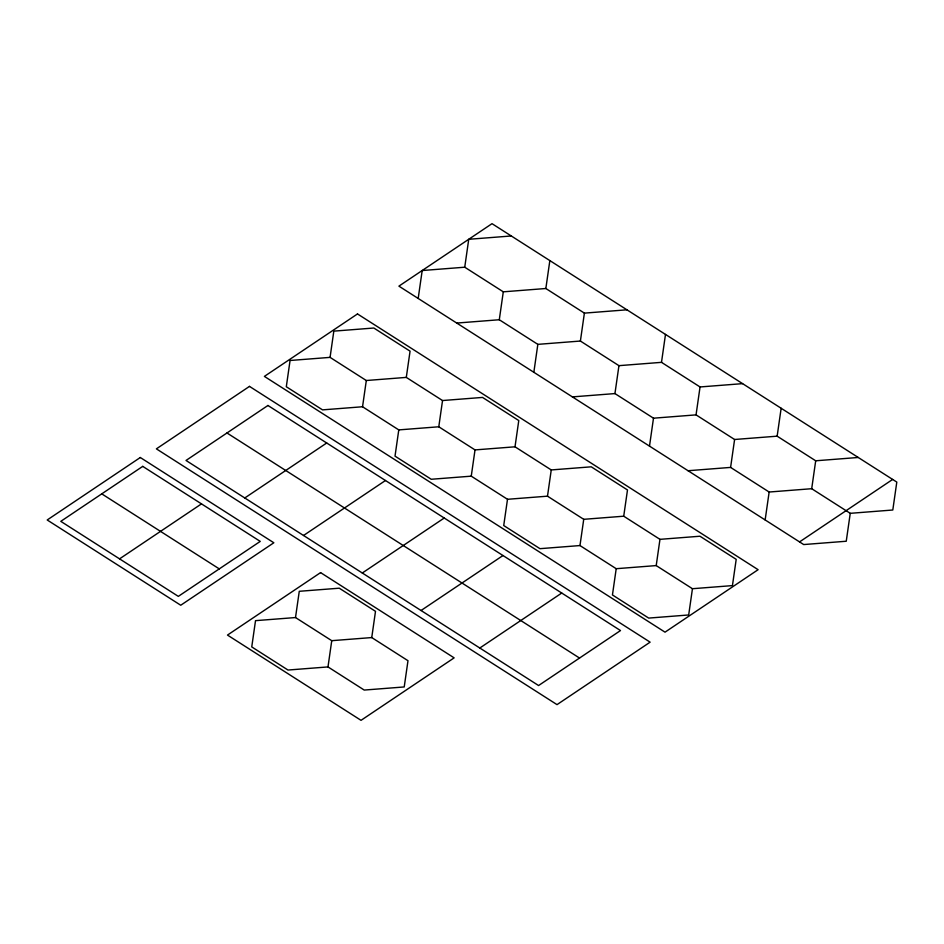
<?xml version="1.0" encoding="UTF-8"?>
<svg xmlns="http://www.w3.org/2000/svg" width="944" height="944" viewBox="0 0 944 944"><rect width="100%" height="100%" fill="white"/><g stroke="black" fill="none" stroke-linecap="round" stroke-linejoin="round"><path stroke-width="1.42" d="M330.07 357.375L333.822 331.132L373.824 328.016L410.062 351.156L406.298 377.399L442.535 400.539L482.537 397.424L518.775 420.552L515.011 446.807L551.249 469.935L591.251 466.82L627.489 489.96L623.724 516.203L659.962 539.343L699.964 536.227L736.202 559.355L732.438 585.61L692.448 588.714L656.21 565.586L616.208 568.701L579.97 545.561L539.968 548.676L503.73 525.537L507.494 499.293L471.257 476.165L431.255 479.269L395.017 456.141L398.781 429.898L362.543 406.758L322.541 409.873L286.303 386.733L290.068 360.49L330.07 357.375L366.307 380.515L406.298 377.399M295.507 617.553L299.272 591.298L339.262 588.195L375.5 611.323L371.747 637.566L407.985 660.706L404.221 686.949L364.231 690.064L327.993 666.924L287.991 670.039L251.753 646.911L255.517 620.656L295.507 617.553L331.745 640.681L371.747 637.566M362.543 406.758L366.307 380.515M327.993 666.924L331.745 640.681M418.192 298.446L422.192 270.527L464.743 267.211L503.294 291.826L545.844 288.51L584.395 313.125L626.946 309.809M515.011 446.807L475.021 449.91L438.783 426.782L442.535 400.539M464.743 267.211L468.743 239.292L511.294 235.976M471.257 476.165L475.021 449.91M742.598 383.642L700.047 386.957L661.496 362.343L618.945 365.658L580.395 341.044L537.844 344.359L499.293 319.745L503.294 291.826M533.844 372.278L537.844 344.359M545.844 288.51L549.845 260.591M623.724 516.203L583.734 519.318L547.496 496.178L551.249 469.935M580.395 341.044L584.395 313.125M579.97 545.561L583.734 519.318M858.249 457.474L815.699 460.79L777.148 436.175L734.597 439.491L696.047 414.876L653.496 418.192L614.945 393.577L618.945 365.658M616.208 568.701L612.444 594.944L648.681 618.084L688.683 614.969L692.448 588.714M649.496 446.111L653.496 418.192M661.496 362.343L665.496 334.424M656.21 565.586L659.962 539.343M696.047 414.876L700.047 386.957M850.249 513.324L846.249 541.242L803.698 544.558L398.911 286.138L492.013 223.669L896.8 482.089L892.8 510.008L850.249 513.324L811.698 488.709L769.148 492.025L730.597 467.41L734.597 439.491M765.147 519.943L769.148 492.025M777.148 436.175L781.148 408.256M811.698 488.709L815.699 460.79M119.558 558.86L201.485 503.884M244.779 497.972L326.707 442.996M303.531 535.484L385.459 480.508M362.295 572.996L444.223 518.02M421.048 610.508L502.975 555.532M479.812 648.021L561.739 593.044M799.544 541.903L892.646 479.434M456.743 323.06L499.293 319.745M572.394 396.893L614.945 393.577M398.781 429.898L438.783 426.782M688.046 470.726L730.597 467.41M507.494 499.293L547.496 496.178M226.973 432.977L579.533 658.051M101.763 493.865L219.279 568.89M140.302 457.51L47.2 519.979L180.741 605.234L273.843 542.765L140.302 457.51M249.487 386.391L156.385 448.86L557.019 704.625L650.121 642.156L249.487 386.391M357.493 313.939L264.391 376.396L665.024 632.161L758.115 569.692L357.493 313.939M142.733 466.371L60.794 521.348L178.322 596.372L260.249 541.396L142.733 466.371M267.943 405.483L186.015 460.46L538.576 685.533L620.503 630.557L267.943 405.483M320.582 572.607L227.48 635.076L361.033 720.331L454.135 657.862L320.582 572.607"/></g></svg>
